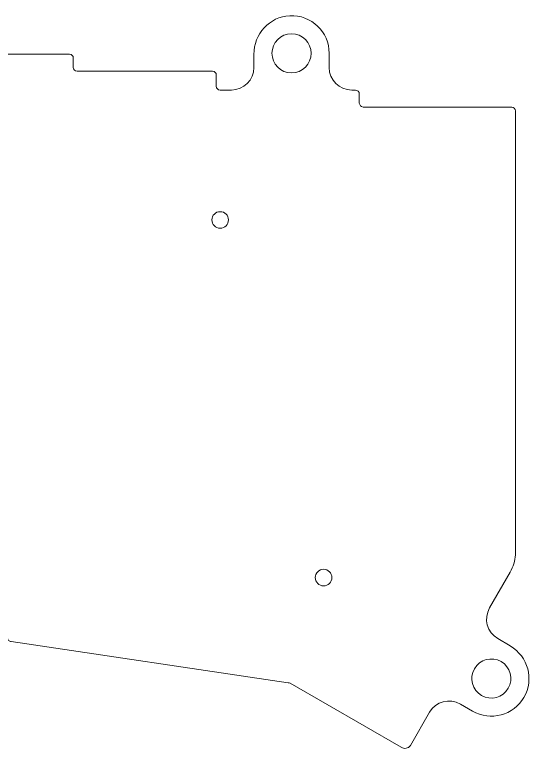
# Model space of a CAD drawing. Header units: inches. Extents: x -5.7 to 5.7, y -3.9 to 4.
# Drawn here: x 2.938 to 5.657, y 0.088 to 3.93 of the extents above; entities that cross this region are included whole.
import ezdxf

# ---------------------------------------------------------------- set-up
doc = ezdxf.new("R2010")
doc.units = ezdxf.units.IN
doc.header["$MEASUREMENT"] = 0
doc.layers.add('_U+5207_U+65AD_U+30D1_U+30B9', color=7, linetype='Continuous')

# ---------------------------------------------------------------- blocks, each defined once
blk = doc.blocks.new('block 48')
at = {"layer": '_U+5207_U+65AD_U+30D1_U+30B9', "color": 1, "lineweight": 9, "true_color": 0xff0000}
blk.add_open_spline([(4.2841, 3.7276), (4.2841, 3.7842), (4.3299, 3.83), (4.3865, 3.83), (4.443, 3.83), (4.4888, 3.7842), (4.4888, 3.7276), (4.4888, 3.6711), (4.443, 3.6253), (4.3865, 3.6253), (4.3299, 3.6253), (4.2841, 3.6711), (4.2841, 3.7276), (4.2841, 3.7276), (4.2841, 3.7276), (4.2841, 3.7276)], degree=3, knots=[0, 0, 0, 0, 1, 1, 1, 2, 2, 2, 3, 3, 3, 4, 4, 4, 5, 5, 5, 5], dxfattribs=at)
blk = doc.blocks.new('block 50')
at = {"layer": '_U+5207_U+65AD_U+30D1_U+30B9', "color": 1, "lineweight": 9, "true_color": 0xff0000}
blk.add_open_spline([(5.483, 0.5467), (5.532, 0.5184), (5.5488, 0.4558), (5.5205, 0.4068), (5.4922, 0.3579), (5.4296, 0.3411), (5.3807, 0.3694), (5.3317, 0.3976), (5.3149, 0.4602), (5.3432, 0.5092), (5.3715, 0.5582), (5.4341, 0.5749), (5.483, 0.5467), (5.483, 0.5467), (5.483, 0.5467), (5.483, 0.5467)], degree=3, knots=[0, 0, 0, 0, 1, 1, 1, 2, 2, 2, 3, 3, 3, 4, 4, 4, 5, 5, 5, 5], dxfattribs=at)
blk = doc.blocks.new('block 52')
at = {"layer": '_U+5207_U+65AD_U+30D1_U+30B9', "color": 1, "lineweight": 9, "true_color": 0xff0000}
blk.add_open_spline([(3.9699, 2.8562), (3.9699, 2.8801), (3.9893, 2.8995), (4.0132, 2.8995), (4.0372, 2.8995), (4.0565, 2.8801), (4.0565, 2.8562), (4.0565, 2.8323), (4.0372, 2.8129), (4.0132, 2.8129), (3.9893, 2.8129), (3.9699, 2.8323), (3.9699, 2.8562), (3.9699, 2.8562), (3.9699, 2.8562), (3.9699, 2.8562)], degree=3, knots=[0, 0, 0, 0, 1, 1, 1, 2, 2, 2, 3, 3, 3, 4, 4, 4, 5, 5, 5, 5], dxfattribs=at)
blk = doc.blocks.new('block 55')
at = {"layer": '_U+5207_U+65AD_U+30D1_U+30B9', "color": 1, "lineweight": 9, "true_color": 0xff0000}
blk.add_open_spline([(4.5109, 0.986), (4.5109, 1.01), (4.5303, 1.0294), (4.5542, 1.0294), (4.5782, 1.0294), (4.5976, 1.01), (4.5976, 0.986), (4.5976, 0.9621), (4.5782, 0.9427), (4.5542, 0.9427), (4.5303, 0.9427), (4.5109, 0.9621), (4.5109, 0.986), (4.5109, 0.986), (4.5109, 0.986), (4.5109, 0.986)], degree=3, knots=[0, 0, 0, 0, 1, 1, 1, 2, 2, 2, 3, 3, 3, 4, 4, 4, 5, 5, 5, 5], dxfattribs=at)
blk = doc.blocks.new('block 47')
at = {"layer": '_U+5207_U+65AD_U+30D1_U+30B9'}
for name in ['block 48', 'block 52', 'block 55', 'block 50']:
    blk.add_blockref(name, (0, 0), dxfattribs=at)
blk = doc.blocks.new('block 58')
at = {"layer": '_U+5207_U+65AD_U+30D1_U+30B9', "color": 1, "lineweight": 9, "true_color": 0xff0000}
blk.add_open_spline([(5.5299, 1.015), (5.5299, 1.015), (5.4225, 0.8272), (5.4225, 0.8272), (5.3903, 0.771), (5.4094, 0.6994), (5.4652, 0.6666), (5.4652, 0.6666), (5.5303, 0.6285), (5.5303, 0.6285), (5.5303, 0.6285), (5.5303, 0.6285), (5.5303, 0.6285), (5.6244, 0.5741), (5.6567, 0.4537), (5.6023, 0.3596), (5.548, 0.2654), (5.4276, 0.2332), (5.3334, 0.2875), (5.3334, 0.2875), (5.2701, 0.3245), (5.2701, 0.3245), (5.2135, 0.3575), (5.1408, 0.3381), (5.1081, 0.2813), (5.1081, 0.2813), (5.0082, 0.1071), (5.0082, 0.1071), (4.9972, 0.0916), (4.9758, 0.0879), (4.9603, 0.0989), (4.9603, 0.0989), (4.3796, 0.4331), (4.3796, 0.4331), (4.376, 0.4343), (4.3723, 0.4353), (4.3686, 0.4359), (4.3686, 0.4359), (2.92, 0.6513), (2.92, 0.6513), (2.9149, 0.6518), (2.9101, 0.6538), (2.9062, 0.6572), (2.9062, 0.6572), (2.4909, 1.2264), (2.491, 1.2263), (2.4873, 1.2299), (2.4823, 1.232), (2.4771, 1.232), (2.4771, 1.232), (1.0597, 1.232), (1.0597, 1.232), (1.0597, 1.232), (0.9809, 1.232), (0.9809, 1.232), (0.9809, 1.232), (0.3116, 1.232), (0.3116, 1.232), (0.3007, 1.232), (0.2919, 1.2408), (0.2919, 1.2517), (0.2919, 1.2517), (0.2914, 1.2838), (0.2914, 1.2838), (0.2914, 1.349), (0.2385, 1.4019), (0.1733, 1.4019), (0.1733, 1.4019), (0.0992, 1.4019), (0.0992, 1.4019), (0.0992, 1.4019), (0.0992, 1.4019), (0.0992, 1.4019), (-0.0127, 1.4019), (-0.1028, 1.4952), (-0.0974, 1.6082), (-0.0924, 1.7141), (-0.0012, 1.7956), (0.1048, 1.7956), (0.1048, 1.7956), (0.1734, 1.7956), (0.1734, 1.7956), (0.2386, 1.7956), (0.2915, 1.8484), (0.2915, 1.9137), (0.2915, 1.9137), (0.2918, 2.7808), (0.2918, 2.7808), (0.2918, 2.846), (0.2389, 2.8989), (0.1737, 2.8989), (0.1737, 2.8989), (0.0996, 2.8989), (0.0996, 2.8989), (0.0996, 2.8989), (0.0996, 2.8989), (0.0996, 2.8989), (-0.0123, 2.8989), (-0.1024, 2.9922), (-0.0971, 3.1052), (-0.0921, 3.2111), (-0.0009, 3.2926), (0.1051, 3.2926), (0.1051, 3.2926), (0.1738, 3.2926), (0.1738, 3.2926), (0.239, 3.2926), (0.2919, 3.3455), (0.2919, 3.4107), (0.2919, 3.4107), (0.2919, 3.4271), (0.2919, 3.4271), (0.2919, 3.4271), (0.2919, 3.4271), (0.2919, 3.4271), (0.2919, 3.4379), (0.3007, 3.4467), (0.3116, 3.4467), (0.3116, 3.4467), (0.9809, 3.4467), (0.9809, 3.4467), (0.9809, 3.4467), (1.0597, 3.4467), (1.0597, 3.4467), (1.0597, 3.4467), (1.7684, 3.4467), (1.7684, 3.4467), (1.7792, 3.4467), (1.7881, 3.4556), (1.7881, 3.4664), (1.7881, 3.4664), (1.7881, 3.6141), (1.7881, 3.6141), (1.7881, 3.6249), (1.7969, 3.6338), (1.8077, 3.6338), (1.8077, 3.6338), (2.5164, 3.6338), (2.5164, 3.6338), (2.5273, 3.6338), (2.5361, 3.6426), (2.5361, 3.6534), (2.5361, 3.6534), (2.5361, 3.7027), (2.5361, 3.7027), (2.5361, 3.7135), (2.5449, 3.7224), (2.5558, 3.7224), (2.5558, 3.7224), (3.2252, 3.7224), (3.2252, 3.7224), (3.236, 3.7224), (3.2448, 3.7135), (3.2448, 3.7027), (3.2448, 3.7027), (3.2448, 3.6534), (3.2448, 3.6534), (3.2448, 3.6426), (3.2537, 3.6338), (3.2645, 3.6338), (3.2645, 3.6338), (3.9732, 3.6338), (3.9732, 3.6338), (3.9841, 3.6338), (3.9929, 3.6249), (3.9929, 3.6141), (3.9929, 3.6141), (3.9929, 3.555), (3.9929, 3.555), (3.9929, 3.5441), (4.0018, 3.5353), (4.0126, 3.5353), (4.0126, 3.5353), (4.0716, 3.5354), (4.0716, 3.5354), (4.1368, 3.5354), (4.1896, 3.5883), (4.1896, 3.6535), (4.1896, 3.6535), (4.1896, 3.7221), (4.1896, 3.7221), (4.1896, 3.8281), (4.2711, 3.9193), (4.3769, 3.9243), (4.49, 3.9296), (4.5833, 3.8395), (4.5833, 3.7276), (4.5833, 3.7276), (4.5833, 3.6535), (4.5833, 3.6535), (4.5833, 3.5883), (4.6361, 3.5354), (4.7013, 3.5353), (4.7013, 3.5353), (4.7213, 3.5353), (4.7213, 3.5353), (4.7322, 3.5353), (4.741, 3.5265), (4.741, 3.5156), (4.741, 3.5156), (4.7409, 3.4671), (4.7409, 3.4671), (4.742, 3.4566), (4.7501, 3.4481), (4.7606, 3.4465), (4.7606, 3.4465), (5.5382, 3.4465), (5.5382, 3.4465), (5.5491, 3.4465), (5.5579, 3.4377), (5.5579, 3.4268), (5.5579, 3.4268), (5.5579, 1.1055), (5.5579, 1.1055), (5.5562, 1.0735), (5.5465, 1.0424), (5.5298, 1.0151)], degree=3, knots=[0, 0, 0, 0, 1, 1, 1, 2, 2, 2, 3, 3, 3, 4, 4, 4, 5, 5, 5, 6, 6, 6, 7, 7, 7, 8, 8, 8, 9, 9, 9, 10, 10, 10, 11, 11, 11, 12, 12, 12, 13, 13, 13, 14, 14, 14, 15, 15, 15, 16, 16, 16, 17, 17, 17, 18, 18, 18, 19, 19, 19, 20, 20, 20, 21, 21, 21, 22, 22, 22, 23, 23, 23, 24, 24, 24, 25, 25, 25, 26, 26, 26, 27, 27, 27, 28, 28, 28, 29, 29, 29, 30, 30, 30, 31, 31, 31, 32, 32, 32, 33, 33, 33, 34, 34, 34, 35, 35, 35, 36, 36, 36, 37, 37, 37, 38, 38, 38, 39, 39, 39, 40, 40, 40, 41, 41, 41, 42, 42, 42, 43, 43, 43, 44, 44, 44, 45, 45, 45, 46, 46, 46, 47, 47, 47, 48, 48, 48, 49, 49, 49, 50, 50, 50, 51, 51, 51, 52, 52, 52, 53, 53, 53, 54, 54, 54, 55, 55, 55, 56, 56, 56, 57, 57, 57, 58, 58, 58, 59, 59, 59, 60, 60, 60, 61, 61, 61, 62, 62, 62, 63, 63, 63, 64, 64, 64, 65, 65, 65, 66, 66, 66, 67, 67, 67, 68, 68, 68, 69, 69, 69, 70, 70, 70, 71, 71, 71, 72, 72, 72, 72], dxfattribs=at)
blk = doc.blocks.new('block 46')
at = {"layer": '_U+5207_U+65AD_U+30D1_U+30B9'}
for name in ['block 58', 'block 47']:
    blk.add_blockref(name, (0, 0), dxfattribs=at)

msp = doc.modelspace()

# ---------------------------------------------------------------- block references
at = {"layer": '_U+5207_U+65AD_U+30D1_U+30B9'}
msp.add_blockref('block 46', (0, 0), dxfattribs=at)

doc.saveas('drawing.dxf')
